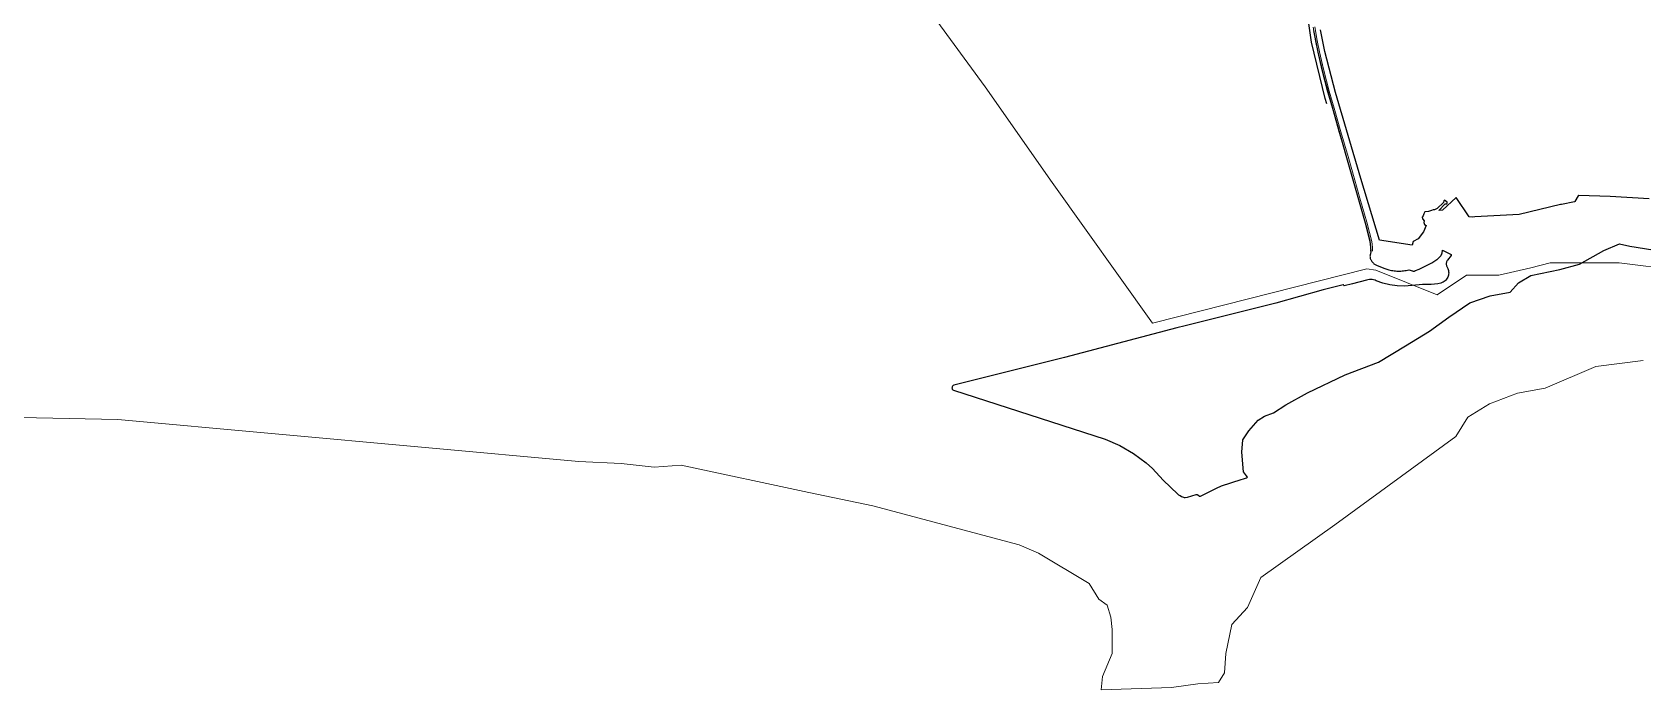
# Model space of a CAD drawing. Header units: millimetres. Extents: x 617751 to 636088, y 68402 to 77988.
# Drawn here: x 627453 to 629652, y 69083 to 69981 of the extents above; entities that cross this region are included whole.
import ezdxf

# ---------------------------------------------------------------- set-up
doc = ezdxf.new("R2010")
doc.units = ezdxf.units.MM
doc.header["$LTSCALE"] = 3
doc.header["$MEASUREMENT"] = 0
for name, color, linetype in [('ALINHAMENTO PREDIAL', 120, 'Continuous'), ('BAIRRO', 30, 'Continuous'), ('NOME LOGRADOURO', 252, 'Continuous'), ('OBRA DE ARTE', 190, 'Continuous')]:
    doc.layers.add(name, color=color, linetype=linetype)

msp = doc.modelspace()

# ---------------------------------------------------------------- linework, layer by layer
at = {"layer": 'ALINHAMENTO PREDIAL'}
for points in [[(629202.8, 69983.6), (629208.6, 69953.9), (629215.2, 69925.2), (629224.3, 69891.9), (629249.6, 69803.7), (629275.2, 69714.3), (629279.5, 69696.4), (629281.1, 69682.8), (629281, 69681.7), (629280.8, 69680.6), (629280.7, 69679.6), (629280.5, 69678.5), (629280.2, 69677.4), (629280, 69676.4), (629279.6, 69675.3), (629279.8, 69674.4), (629279.9, 69673.4), (629280.2, 69672.4), (629280.5, 69671.5), (629280.9, 69670.6), (629281.3, 69669.7), (629281.8, 69668.8), (629282.4, 69668), (629283, 69667.2), (629283.6, 69666.5), (629284.4, 69665.8), (629285.1, 69665.1), (629285.9, 69664.5), (629286.8, 69664), (629287.6, 69663.5), (629288.5, 69663.1), (629289.5, 69662.8), (629300, 69658.4), (629305.5, 69656.9), (629307.3, 69656.4), (629309.1, 69656), (629310.9, 69655.7), (629312.7, 69655.4), (629314.5, 69655.2), (629316.4, 69655.1), (629318.2, 69655), (629320, 69655), (629321.9, 69655.1), (629323.7, 69655.2), (629325.5, 69655.4), (629327.3, 69655.6), (629329.1, 69655.9), (629330.9, 69656.3), (629332.7, 69656.7), (629337.7, 69655.2), (629338.3, 69655), (629338.8, 69655), (629339.4, 69655), (629340, 69655), (629340.5, 69655.1), (629341.1, 69655.3), (629341.6, 69655.5), (629342.1, 69655.8), (629346.8, 69657.8), (629364.1, 69666.4), (629370.9, 69670.6), (629371.5, 69671), (629372, 69671.3), (629372.5, 69671.7), (629373, 69672.1), (629373.5, 69672.5), (629374, 69673), (629374.4, 69673.4), (629374.9, 69673.9), (629375.3, 69674.4), (629375.7, 69674.9), (629376.1, 69675.4), (629376.5, 69675.9), (629376.8, 69676.5), (629377.2, 69677), (629377.5, 69677.6), (629377.8, 69678.2), (629378.1, 69678.8), (629378.3, 69679.4), (629379, 69683.6), (629390.5, 69677.8), (629390.8, 69677.4), (629390.8, 69676.9), (629390.6, 69676.4), (629385.6, 69670.1), (629385.1, 69669.3), (629384.7, 69668.4), (629384.3, 69667.6), (629384.1, 69666.7), (629383.9, 69665.7), (629383.9, 69664.8), (629383.9, 69663.8), (629384.1, 69662.9), (629384.3, 69662), (629384.6, 69661.1), (629385, 69660.3), (629385.6, 69659.5), (629386, 69658.6), (629386.5, 69657.1), (629386.9, 69655.6), (629387.2, 69654.1), (629387.3, 69652.6), (629387.2, 69651), (629386.9, 69649.5), (629386.5, 69648), (629386, 69646.6), (629385.3, 69645.2), (629384.4, 69643.9), (629383.4, 69642.7), (629382.4, 69641.7), (629381.2, 69640.7), (629379.9, 69639.9), (629378.5, 69639.2), (629376.6, 69638.5), (629372.2, 69637.5), (629367.7, 69637), (629363.1, 69636.9), (629351.7, 69636.9), (629337.3, 69635.5), (629336.7, 69635.4), (629326.8, 69634.6), (629316.9, 69634.9), (629307.1, 69636.2), (629297.5, 69638.5), (629288.2, 69641.8), (629286.7, 69642.4), (629284.8, 69643), (629282.9, 69643.3), (629280.9, 69643.4), (629279, 69643.3), (629277, 69643.1), (629275.1, 69642.6), (629256.1, 69637.6), (629244.4, 69634.9), (629243.9, 69635.2), (629243.5, 69636.1), (629243, 69636.3), (629236, 69634.6), (629216, 69629.5), (629151.3, 69611), (629027.2, 69580.4), (629016.1, 69577.5), (628862.5, 69537.2), (628711.3, 69499.1), (628710.6, 69498.7), (628710, 69498.3), (628709.5, 69497.7), (628709.2, 69497), (628709, 69496.2), (628708.9, 69495.4), (628709.1, 69494.7), (628709.3, 69493.9), (628709.8, 69493.3), (628710.3, 69492.7), (628711, 69492.3), (628918.3, 69425.7), (628938, 69416.8), (628956.7, 69405.9), (628974.1, 69393.1), (628982.7, 69385.3), (628997.5, 69369.6), (629017.2, 69350.5), (629018.3, 69349.7), (629019.3, 69349.1), (629020.4, 69348.5), (629022.2, 69347.5), (629025.1, 69346.2), (629026, 69346.1), (629027.4, 69346.1), (629030.4, 69346.3), (629042.4, 69350), (629043.7, 69349.8), (629044.7, 69349.4), (629047, 69347.9), (629047.6, 69347.8), (629048.3, 69347.9), (629049.1, 69348.2), (629056.4, 69352), (629070, 69358.8), (629077.2, 69361.9), (629103.9, 69370.6), (629106.9, 69371.3), (629109.7, 69372.2), (629111.5, 69372.9), (629112.2, 69373.3), (629112.4, 69373.8), (629112.1, 69374.3), (629111.2, 69375.5), (629107, 69380.8), (629104.9, 69407.7), (629106, 69424.6), (629114.3, 69436.9), (629127.3, 69451.4), (629135.7, 69456.8), (629147.8, 69461.5), (629164.8, 69472.2), (629194.5, 69488.9), (629245.7, 69513.4), (629291.3, 69530.7), (629328.1, 69553.1), (629361.1, 69573), (629387.5, 69591.9), (629416.3, 69611.5), (629444.1, 69621.1), (629471, 69626.3), (629482.5, 69639), (629499.6, 69648.9), (629539.2, 69657.1), (629565.7, 69664.6), (629599.1, 69682.9), (629620.5, 69692), (629634.6, 69689), (629697.4, 69679.2)], [(629202.8, 69983.6), (629208.6, 69953.9), (629215.2, 69925.2), (629224.3, 69891.9), (629249.6, 69803.7), (629275.2, 69714.3), (629279.5, 69696.4), (629281.1, 69682.8), (629281, 69681.7), (629280.8, 69680.6), (629280.7, 69679.6), (629280.5, 69678.5), (629280.2, 69677.4), (629280, 69676.4), (629279.6, 69675.3), (629279.8, 69674.4), (629279.9, 69673.4), (629280.2, 69672.4), (629280.5, 69671.5), (629280.9, 69670.6), (629281.3, 69669.7), (629281.8, 69668.8), (629282.4, 69668), (629283, 69667.2), (629283.6, 69666.5), (629284.4, 69665.8), (629285.1, 69665.1), (629285.9, 69664.5), (629286.8, 69664), (629287.6, 69663.5), (629288.5, 69663.1), (629289.5, 69662.8), (629300, 69658.4), (629305.5, 69656.9), (629307.3, 69656.4), (629309.1, 69656), (629310.9, 69655.7), (629312.7, 69655.4), (629314.5, 69655.2), (629316.4, 69655.1), (629318.2, 69655), (629320, 69655), (629321.9, 69655.1), (629323.7, 69655.2), (629325.5, 69655.4), (629327.3, 69655.6), (629329.1, 69655.9), (629330.9, 69656.3), (629332.7, 69656.7), (629337.7, 69655.2), (629338.3, 69655), (629338.8, 69655), (629339.4, 69655), (629340, 69655), (629340.5, 69655.1), (629341.1, 69655.3), (629341.6, 69655.5), (629342.1, 69655.8), (629346.8, 69657.8), (629364.1, 69666.4), (629370.9, 69670.6), (629371.5, 69671), (629372, 69671.3), (629372.5, 69671.7), (629373, 69672.1), (629373.5, 69672.5), (629374, 69673), (629374.4, 69673.4), (629374.9, 69673.9), (629375.3, 69674.4), (629375.7, 69674.9), (629376.1, 69675.4), (629376.5, 69675.9), (629376.8, 69676.5), (629377.2, 69677), (629377.5, 69677.6), (629377.8, 69678.2), (629378.1, 69678.8), (629378.3, 69679.4), (629379, 69683.6), (629390.5, 69677.8), (629390.8, 69677.4), (629390.8, 69676.9), (629390.6, 69676.4), (629385.6, 69670.1), (629385.1, 69669.3), (629384.7, 69668.4), (629384.3, 69667.6), (629384.1, 69666.7), (629383.9, 69665.7), (629383.9, 69664.8), (629383.9, 69663.8), (629384.1, 69662.9), (629384.3, 69662), (629384.6, 69661.1), (629385, 69660.3), (629385.6, 69659.5), (629386, 69658.6), (629386.5, 69657.1), (629386.9, 69655.6), (629387.2, 69654.1), (629387.3, 69652.6), (629387.2, 69651), (629386.9, 69649.5), (629386.5, 69648), (629386, 69646.6), (629385.3, 69645.2), (629384.4, 69643.9), (629383.4, 69642.7), (629382.4, 69641.7), (629381.2, 69640.7), (629379.9, 69639.9), (629378.5, 69639.2), (629376.6, 69638.5), (629372.2, 69637.5), (629367.7, 69637), (629363.1, 69636.9), (629351.7, 69636.9), (629337.3, 69635.5), (629336.7, 69635.4), (629326.8, 69634.6), (629316.9, 69634.9), (629307.1, 69636.2), (629297.5, 69638.5), (629288.2, 69641.8), (629286.7, 69642.4), (629284.8, 69643), (629282.9, 69643.3), (629280.9, 69643.4), (629279, 69643.3), (629277, 69643.1), (629275.1, 69642.6), (629256.1, 69637.6), (629244.4, 69634.9), (629243.9, 69635.2), (629243.5, 69636.1), (629243, 69636.3), (629236, 69634.6), (629216, 69629.5), (629151.3, 69611), (629027.2, 69580.4), (629016.1, 69577.5), (628862.5, 69537.2), (628711.3, 69499.1), (628710.6, 69498.7), (628710, 69498.3), (628709.5, 69497.7), (628709.2, 69497), (628709, 69496.2), (628708.9, 69495.4), (628709.1, 69494.7), (628709.3, 69493.9), (628709.8, 69493.3), (628710.3, 69492.7), (628711, 69492.3), (628918.3, 69425.7), (628938, 69416.8), (628956.7, 69405.9), (628974.1, 69393.1), (628982.7, 69385.3), (628997.5, 69369.6), (629017.2, 69350.5), (629018.3, 69349.7), (629019.3, 69349.1), (629020.4, 69348.5), (629022.2, 69347.5), (629025.1, 69346.2), (629026, 69346.1), (629027.4, 69346.1), (629030.4, 69346.3), (629042.4, 69350), (629043.7, 69349.8), (629044.7, 69349.4), (629047, 69347.9), (629047.6, 69347.8), (629048.3, 69347.9), (629049.1, 69348.2), (629056.4, 69352), (629070, 69358.8), (629077.2, 69361.9), (629103.9, 69370.6), (629106.9, 69371.3), (629109.7, 69372.2), (629111.5, 69372.9), (629112.2, 69373.3), (629112.4, 69373.8), (629112.1, 69374.3), (629111.2, 69375.5), (629107, 69380.8), (629104.9, 69407.7), (629106, 69424.6), (629114.3, 69436.9), (629127.3, 69451.4), (629135.7, 69456.8), (629147.8, 69461.5), (629164.8, 69472.2), (629194.5, 69488.9), (629245.7, 69513.4), (629291.3, 69530.7), (629328.1, 69553.1), (629361.1, 69573), (629387.5, 69591.9), (629416.3, 69611.5), (629444.1, 69621.1), (629471, 69626.3), (629482.5, 69639), (629499.6, 69648.9), (629539.2, 69657.1), (629565.7, 69664.6), (629599.1, 69682.9), (629620.5, 69692), (629634.6, 69689), (629697.4, 69679.2)], [(629202.8, 69983.6), (629208.6, 69953.9), (629215.2, 69925.2), (629224.3, 69891.9), (629249.6, 69803.7), (629275.2, 69714.3), (629279.5, 69696.4), (629281.1, 69682.8), (629281, 69681.7), (629280.8, 69680.6), (629280.7, 69679.6), (629280.5, 69678.5), (629280.2, 69677.4), (629280, 69676.4), (629279.6, 69675.3), (629279.8, 69674.4), (629279.9, 69673.4), (629280.2, 69672.4), (629280.5, 69671.5), (629280.9, 69670.6), (629281.3, 69669.7), (629281.8, 69668.8), (629282.4, 69668), (629283, 69667.2), (629283.6, 69666.5), (629284.4, 69665.8), (629285.1, 69665.1), (629285.9, 69664.5), (629286.8, 69664), (629287.6, 69663.5), (629288.5, 69663.1), (629289.5, 69662.8), (629300, 69658.4), (629305.5, 69656.9), (629307.3, 69656.4), (629309.1, 69656), (629310.9, 69655.7), (629312.7, 69655.4), (629314.5, 69655.2), (629316.4, 69655.1), (629318.2, 69655), (629320, 69655), (629321.9, 69655.1), (629323.7, 69655.2), (629325.5, 69655.4), (629327.3, 69655.6), (629329.1, 69655.9), (629330.9, 69656.3), (629332.7, 69656.7), (629337.7, 69655.2), (629338.3, 69655), (629338.8, 69655), (629339.4, 69655), (629340, 69655), (629340.5, 69655.1), (629341.1, 69655.3), (629341.6, 69655.5), (629342.1, 69655.8), (629346.8, 69657.8), (629364.1, 69666.4), (629370.9, 69670.6), (629371.5, 69671), (629372, 69671.3), (629372.5, 69671.7), (629373, 69672.1), (629373.5, 69672.5), (629374, 69673), (629374.4, 69673.4), (629374.9, 69673.9), (629375.3, 69674.4), (629375.7, 69674.9), (629376.1, 69675.4), (629376.5, 69675.9), (629376.8, 69676.5), (629377.2, 69677), (629377.5, 69677.6), (629377.8, 69678.2), (629378.1, 69678.8), (629378.3, 69679.4), (629379, 69683.6), (629390.5, 69677.8), (629390.8, 69677.4), (629390.8, 69676.9), (629390.6, 69676.4), (629385.6, 69670.1), (629385.1, 69669.3), (629384.7, 69668.4), (629384.3, 69667.6), (629384.1, 69666.7), (629383.9, 69665.7), (629383.9, 69664.8), (629383.9, 69663.8), (629384.1, 69662.9), (629384.3, 69662), (629384.6, 69661.1), (629385, 69660.3), (629385.6, 69659.5), (629386, 69658.6), (629386.5, 69657.1), (629386.9, 69655.6), (629387.2, 69654.1), (629387.3, 69652.6), (629387.2, 69651), (629386.9, 69649.5), (629386.5, 69648), (629386, 69646.6), (629385.3, 69645.2), (629384.4, 69643.9), (629383.4, 69642.7), (629382.4, 69641.7), (629381.2, 69640.7), (629379.9, 69639.9), (629378.5, 69639.2), (629376.6, 69638.5), (629372.2, 69637.5), (629367.7, 69637), (629363.1, 69636.9), (629351.7, 69636.9), (629337.3, 69635.5), (629336.7, 69635.4), (629326.8, 69634.6), (629316.9, 69634.9), (629307.1, 69636.2), (629297.5, 69638.5), (629288.2, 69641.8), (629286.7, 69642.4), (629284.8, 69643), (629282.9, 69643.3), (629280.9, 69643.4), (629279, 69643.3), (629277, 69643.1), (629275.1, 69642.6), (629256.1, 69637.6), (629244.4, 69634.9), (629243.9, 69635.2), (629243.5, 69636.1), (629243, 69636.3), (629236, 69634.6), (629216, 69629.5), (629151.3, 69611), (629027.2, 69580.4), (629016.1, 69577.5), (628862.5, 69537.2), (628711.3, 69499.1), (628710.6, 69498.7), (628710, 69498.3), (628709.5, 69497.7), (628709.2, 69497), (628709, 69496.2), (628708.9, 69495.4), (628709.1, 69494.7), (628709.3, 69493.9), (628709.8, 69493.3), (628710.3, 69492.7), (628711, 69492.3), (628918.3, 69425.7), (628938, 69416.8), (628956.7, 69405.9), (628974.1, 69393.1), (628982.7, 69385.3), (628997.5, 69369.6), (629017.2, 69350.5), (629018.3, 69349.7), (629019.3, 69349.1), (629020.4, 69348.5), (629022.2, 69347.5), (629025.1, 69346.2), (629026, 69346.1), (629027.4, 69346.1), (629030.4, 69346.3), (629042.4, 69350), (629043.7, 69349.8), (629044.7, 69349.4), (629047, 69347.9), (629047.6, 69347.8), (629048.3, 69347.9), (629049.1, 69348.2), (629056.4, 69352), (629070, 69358.8), (629077.2, 69361.9), (629103.9, 69370.6), (629106.9, 69371.3), (629109.7, 69372.2), (629111.5, 69372.9), (629112.2, 69373.3), (629112.4, 69373.8), (629112.1, 69374.3), (629111.2, 69375.5), (629107, 69380.8), (629104.9, 69407.7), (629106, 69424.6), (629114.3, 69436.9), (629127.3, 69451.4), (629135.7, 69456.8), (629147.8, 69461.5), (629164.8, 69472.2), (629194.5, 69488.9), (629245.7, 69513.4), (629291.3, 69530.7), (629328.1, 69553.1), (629361.1, 69573), (629387.5, 69591.9), (629416.3, 69611.5), (629444.1, 69621.1), (629471, 69626.3), (629482.5, 69639), (629499.6, 69648.9), (629539.2, 69657.1), (629565.7, 69664.6), (629599.1, 69682.9), (629620.5, 69692), (629634.6, 69689), (629697.4, 69679.2)], [(629356.7, 69717.1), (629352.8, 69708.8), (629345.5, 69699.1), (629338.7, 69695.3), (629337.3, 69690.2), (629292.9, 69697), (629267.1, 69781.4), (629232.7, 69898.6), (629218.3, 69955), (629212.2, 69984.4)], [(629356.7, 69717.1), (629352.8, 69708.8), (629345.5, 69699.1), (629338.7, 69695.3), (629337.3, 69690.2), (629292.9, 69697), (629267.1, 69781.4), (629232.7, 69898.6), (629218.3, 69955), (629212.2, 69984.4)], [(629356.7, 69717.1), (629352.8, 69708.8), (629345.5, 69699.1), (629338.7, 69695.3), (629337.3, 69690.2), (629292.9, 69697), (629267.1, 69781.4), (629232.7, 69898.6), (629218.3, 69955), (629212.2, 69984.4)], [(629661, 69753.5), (629607.6, 69756.7), (629564.8, 69758.2), (629564.3, 69758.1), (629564, 69757.7), (629559.6, 69750), (629559.1, 69749.7), (629541.3, 69746), (629540.1, 69745.8), (629483.7, 69732.2), (629423, 69728.9), (629419.3, 69728.4), (629415.4, 69728.9), (629415, 69729.2), (629397.3, 69755.4), (629378.9, 69738), (629373.7, 69737.7), (629382.5, 69746.7), (629384.5, 69746.9), (629385.1, 69747.6), (629385.1, 69749), (629381.6, 69751.6), (629380.4, 69751), (629380, 69748.7), (629371.6, 69740.3), (629367.9, 69738.6), (629366.7, 69738.5), (629366.1, 69738.4), (629363.6, 69737.7), (629359.5, 69736.4), (629355.3, 69735.9), (629354.8, 69735.7), (629353.3, 69733), (629352.2, 69730.6), (629351.1, 69728.4), (629351.3, 69726.4), (629352.1, 69726), (629353.7, 69723.6), (629353.3, 69721.5), (629354.4, 69718.5), (629356.7, 69717.1)], [(629661, 69753.5), (629607.6, 69756.7), (629564.8, 69758.2), (629564.3, 69758.1), (629564, 69757.7), (629559.6, 69750), (629559.1, 69749.7), (629541.3, 69746), (629540.1, 69745.8), (629483.7, 69732.2), (629423, 69728.9), (629419.3, 69728.4), (629415.4, 69728.9), (629415, 69729.2), (629397.3, 69755.4), (629378.9, 69738), (629373.7, 69737.7), (629382.5, 69746.7), (629384.5, 69746.9), (629385.1, 69747.6), (629385.1, 69749), (629381.6, 69751.6), (629380.4, 69751), (629380, 69748.7), (629371.6, 69740.3), (629367.9, 69738.6), (629366.7, 69738.5), (629366.1, 69738.4), (629363.6, 69737.7), (629359.5, 69736.4), (629355.3, 69735.9), (629354.8, 69735.7), (629353.3, 69733), (629352.2, 69730.6), (629351.1, 69728.4), (629351.3, 69726.4), (629352.1, 69726), (629353.7, 69723.6), (629353.3, 69721.5), (629354.4, 69718.5), (629356.7, 69717.1)], [(629661, 69753.5), (629607.6, 69756.7), (629564.8, 69758.2), (629564.3, 69758.1), (629564, 69757.7), (629559.6, 69750), (629559.1, 69749.7), (629541.3, 69746), (629540.1, 69745.8), (629483.7, 69732.2), (629423, 69728.9), (629419.3, 69728.4), (629415.4, 69728.9), (629415, 69729.2), (629397.3, 69755.4), (629378.9, 69738), (629373.7, 69737.7), (629382.5, 69746.7), (629384.5, 69746.9), (629385.1, 69747.6), (629385.1, 69749), (629381.6, 69751.6), (629380.4, 69751), (629380, 69748.7), (629371.6, 69740.3), (629367.9, 69738.6), (629366.7, 69738.5), (629366.1, 69738.4), (629363.6, 69737.7), (629359.5, 69736.4), (629355.3, 69735.9), (629354.8, 69735.7), (629353.3, 69733), (629352.2, 69730.6), (629351.1, 69728.4), (629351.3, 69726.4), (629352.1, 69726), (629353.7, 69723.6), (629353.3, 69721.5), (629354.4, 69718.5), (629356.7, 69717.1)]]:
    msp.add_lwpolyline(points, dxfattribs=at)
at = {"layer": 'BAIRRO', "lineweight": 20}
for points in [[(629700.7, 69656.2), (629620.1, 69666.2), (629563, 69666.2), (629526, 69666.2), (629499.2, 69659.5), (629455.5, 69649.5), (629411.8, 69649.5), (629371.5, 69622.6), (629287.6, 69656.2), (629275.4, 69658.2), (628983, 69583.9), (628845.9, 69775.9), (628754.5, 69906.6), (628664.4, 70029.2)], [(626969.7, 69464.9), (627569.8, 69452.3), (628199.3, 69395.1), (628257.4, 69392.5), (628302.3, 69387.2), (628339.3, 69389.9), (628513.6, 69352.9), (628600.8, 69334.4), (628800.6, 69281.3), (628827, 69269.8), (628896.3, 69228.6), (628909.5, 69207.1), (628921.1, 69198.9), (628926, 69182.4), (628927.7, 69165.9), (628927.7, 69146.1), (628927.7, 69132.9), (628914.5, 69101.6), (628912.8, 69083.4), (629008.6, 69086.7), (629044.9, 69091.7), (629073, 69093.3), (629081.2, 69106.5), (629082.9, 69132.9), (629091.1, 69172.5), (629112.6, 69195.6), (629130.7, 69236.8), (629231.8, 69308.7), (629396.9, 69429.1), (629413.4, 69455.5), (629443.1, 69473.7), (629481.1, 69488.5), (629519.1, 69495.1), (629588.4, 69524.8), (629652.8, 69533)]]:
    msp.add_lwpolyline(points, dxfattribs=at)
at = {"layer": 'NOME LOGRADOURO'}
msp.add_lwpolyline([(629220.9, 69883.2), (629218.8, 69890.6), (629200, 69967.5), (629189.9, 70038.5), (629188.8, 70050.4), (629186.9, 70118.6), (629189.4, 70170.1), (629189.6, 70173), (629198.4, 70241.9), (629210.5, 70302.3), (629216.4, 70328), (629230.6, 70385.6), (629237.7, 70412.5), (629252.8, 70465.3), (629274.7, 70531), (629287.6, 70565.2)], dxfattribs=at)
at = {"layer": 'OBRA DE ARTE', "lineweight": 20}
for points in [[(629202.1, 69988.2), (629205.4, 69969.4), (629208.5, 69953.7), (629214, 69929.9), (629221.9, 69899.9), (629228.7, 69877), (629237.8, 69844.2), (629247.5, 69810.9), (629256.8, 69778.5), (629263.7, 69753.9), (629273.1, 69721), (629279.7, 69694.9), (629280.9, 69687.1), (629280.6, 69682.1)], [(629204.4, 69988.6), (629207.7, 69969.9), (629210.9, 69954.2), (629216.3, 69930.5), (629224.2, 69900.5), (629231, 69877.6), (629240.1, 69844.9), (629249.8, 69811.5), (629259.1, 69779.1), (629266, 69754.6), (629275.4, 69721.6), (629282.1, 69695.4), (629283.4, 69687.2), (629283, 69682)]]:
    msp.add_lwpolyline(points, dxfattribs=at)

doc.saveas('drawing.dxf')
